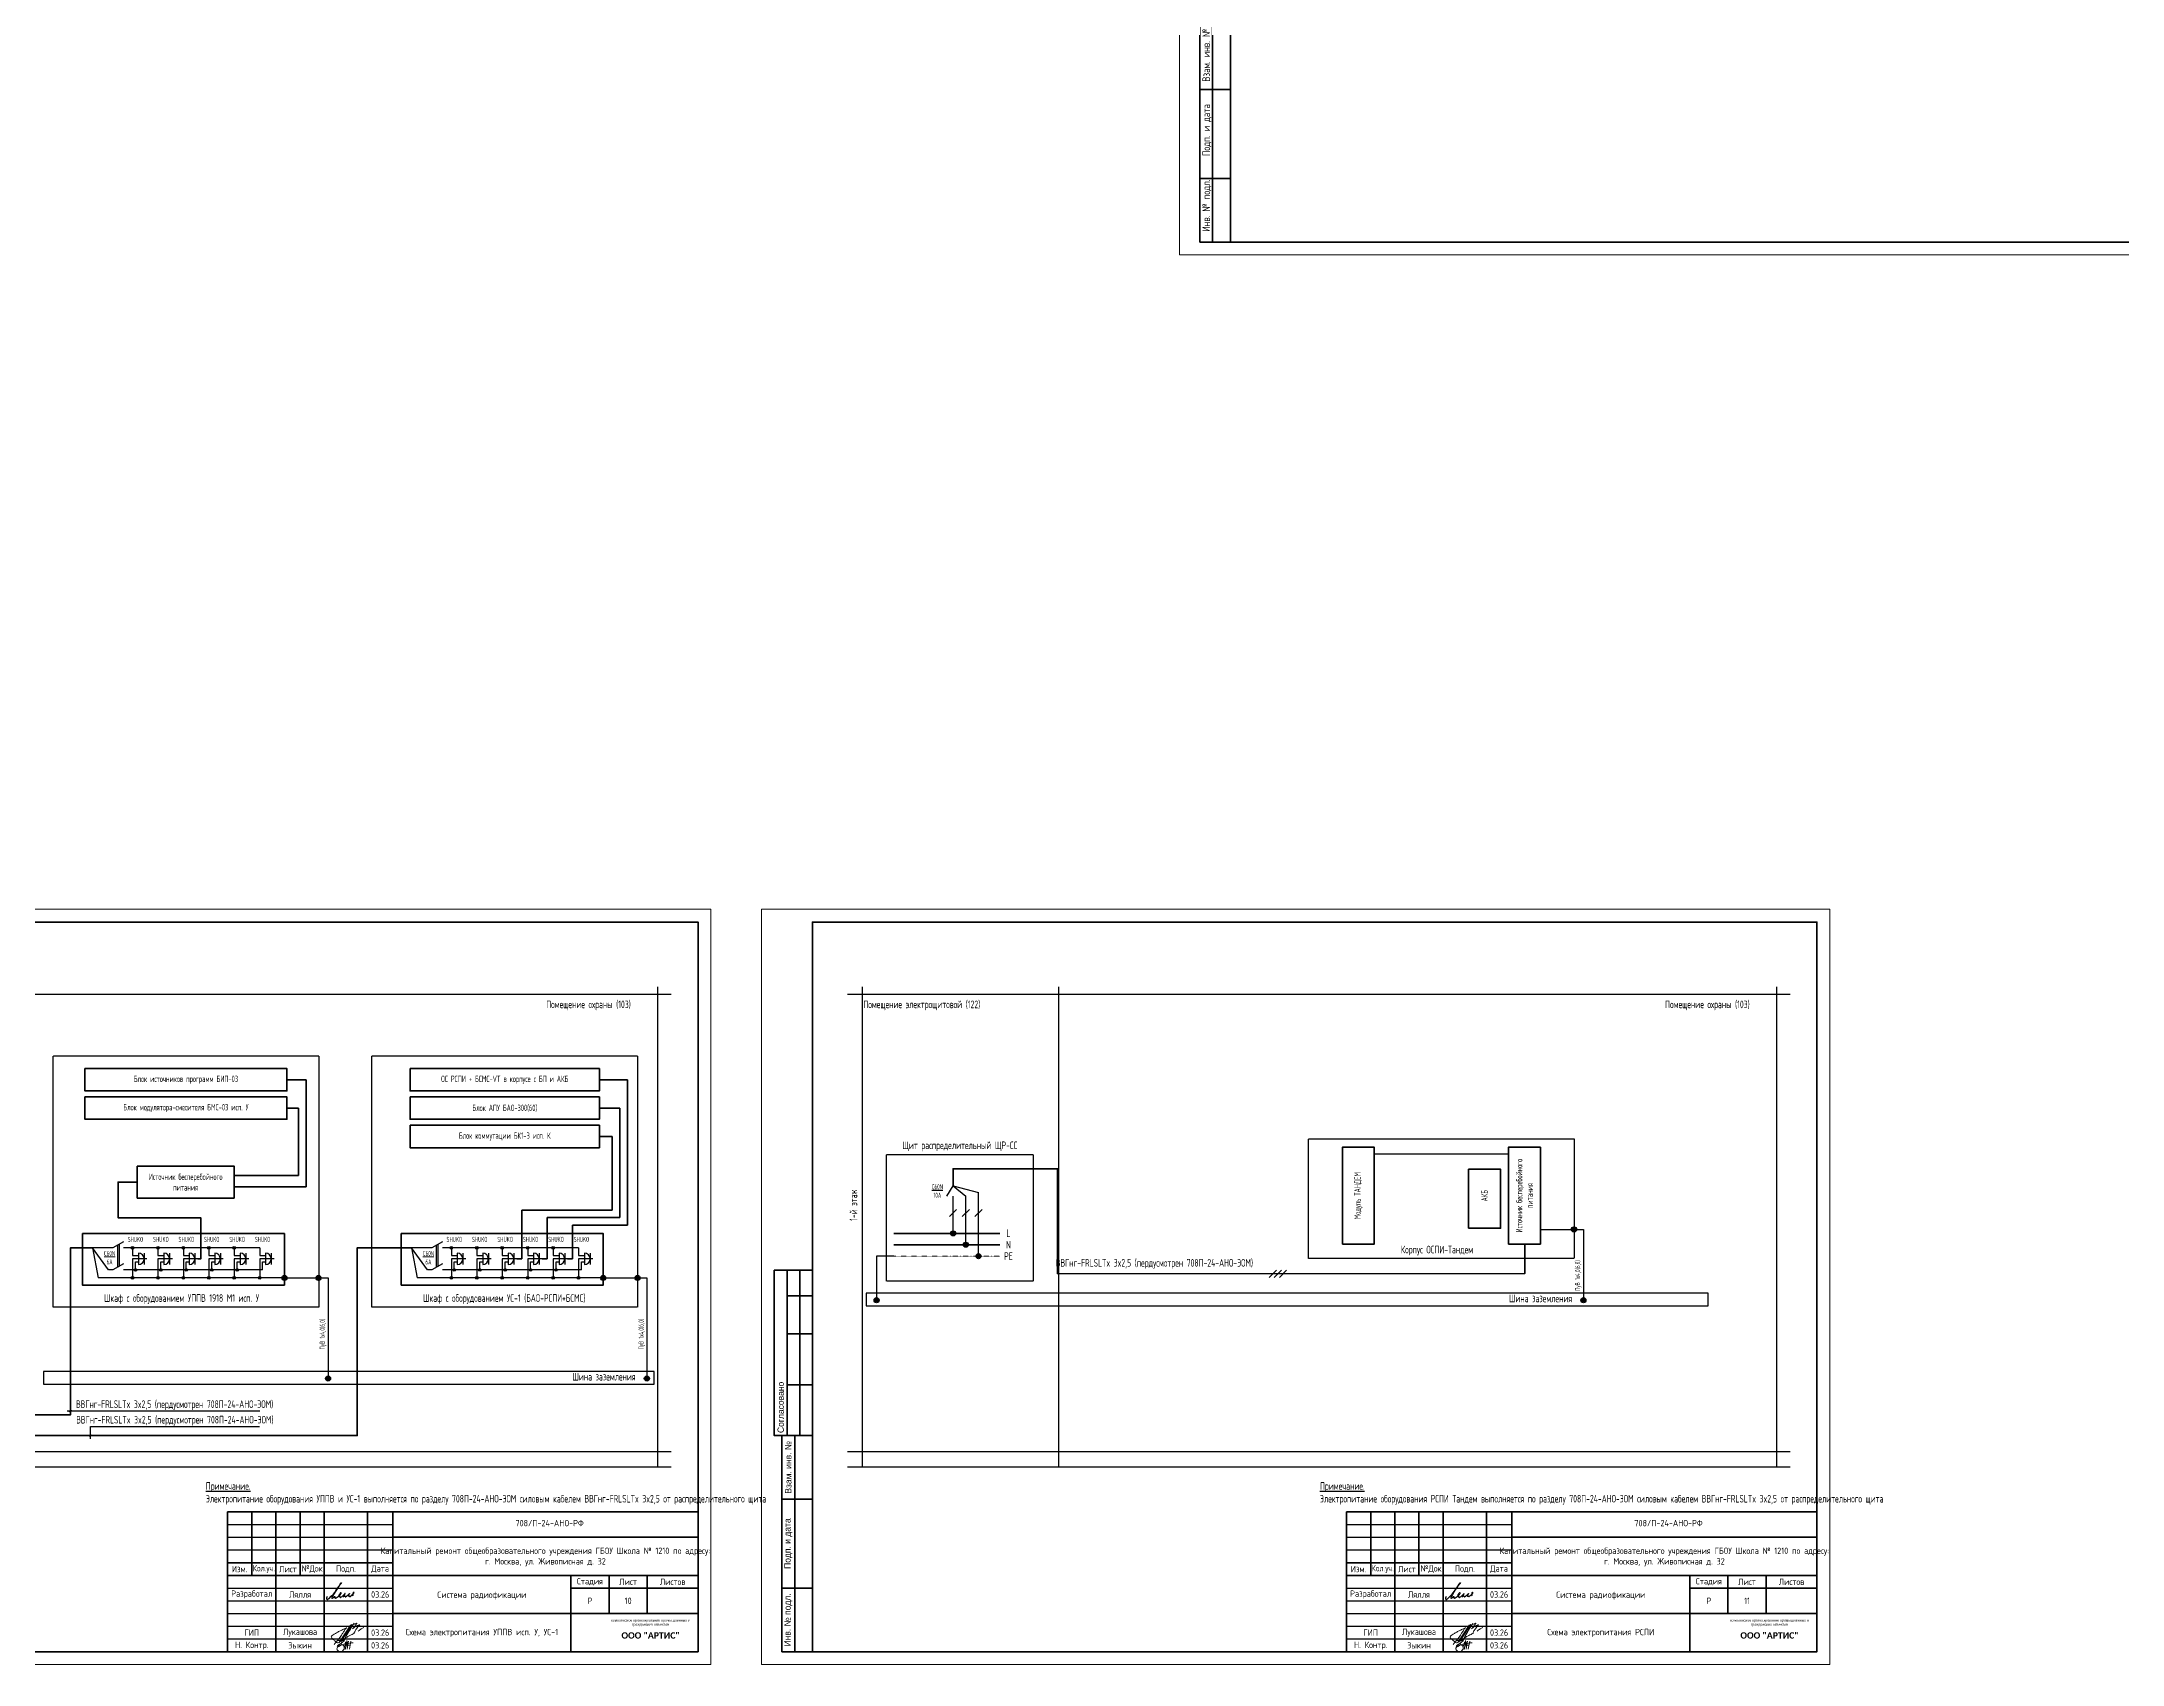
# Model space of a CAD drawing. Header units: millimetres. Extents: x -87434 to 499450, y -468665 to 122144.
# Drawn here: x 34111 to 115934, y -97362 to -33534 of the extents above; entities that cross this region are included whole.
import ezdxf
from ezdxf.enums import TextEntityAlignment as Align

# ---------------------------------------------------------------- set-up
doc = ezdxf.new("R2010")
doc.units = ezdxf.units.MM
doc.linetypes.add('DASHDOT', pattern=[25.4, 12.7, -6.35, 0, -6.35])
doc.linetypes.add('штриховая2', pattern=[9.525, 6.35, -3.175])
for name, color, linetype in [('__НАДПИСИ', 7, 'Continuous'), ('СОТ', 7, 'Continuous'), ('стена', 20, 'Continuous')]:
    doc.layers.add(name, color=color, linetype=linetype)
for name, color, linetype, lineweight in [('__ФОРМАТ', 7, 'Continuous', 40), ('Text', 7, 'Continuous', 9), ('Оборудование', 8, 'Continuous', 18), ('ОФ_рамка', 8, 'Continuous', 60), ('Подписи', 7, 'Continuous', 13)]:
    doc.layers.add(name, color=color, linetype=linetype, lineweight=lineweight)
doc.layers.add('Границы листа', color=7, linetype='Continuous', lineweight=0, plot=False)
doc.layers.add('ОФ_подписи', color=5, linetype='Continuous', lineweight=13, true_color=0x0000ff)
doc.styles.add('GOST 2.304 type A', font='', dxfattribs={"height": 250})
doc.styles.add('ISOCPEUR', font='isocpeur.ttf', dxfattribs={"width": 0.9, "height": 350})
doc.styles.add('Mipgost_5', font='', dxfattribs={"height": 250})
doc.styles.add('RubezhCAD', font='', dxfattribs={"oblique": 10})
doc.styles.get("Standard").update_dxf_attribs({"font": ''})
doc.styles.add('TEXT', font='', dxfattribs={"width": 0.75})
doc.styles.add('ГОСТ 2.304', font='')
doc.styles.get('GOST 2.304 type A').set_extended_font_data('GOST 2.304 type A')
doc.styles.get('Mipgost_5').set_extended_font_data('Mipgost')
doc.styles.get('RubezhCAD').set_extended_font_data('GOST type A')
doc.styles.get('Standard').set_extended_font_data('GOST type B')
doc.styles.get('TEXT').set_extended_font_data('GOST type A')
doc.styles.get('ГОСТ 2.304').set_extended_font_data('GOST 2.304 type A')

# ---------------------------------------------------------------- blocks, each defined once
blk = doc.blocks.new('А0')
at = {"layer": 'ОФ_рамка', "color": 0, "linetype": 'Continuous', "lineweight": 5, "ltscale": 100}
for points in [[(222168, -309617), (222168, -393717)], [(222168, -393717), (341068, -393717)]]:
    blk.add_lwpolyline(points, dxfattribs=at)
at = {"layer": 'ОФ_рамка', "color": 0, "linetype": 'Continuous', "ltscale": 100}
for points in [[(224168, -310117), (224168, -393217)], [(224168, -393217), (340568, -393217)]]:
    blk.add_lwpolyline(points, dxfattribs=at)
at = {"layer": 'ОФ_рамка', "color": 0, "linetype": 'Continuous'}
for points in [[(224168, -393217), (224168, -378217)], [(222968, -393217), (222968, -384717)], [(223468, -393217), (223468, -384717)], [(222968, -387217), (224168, -387217)], [(222968, -390717), (224168, -390717)], [(224168, -393217), (222968, -393217)]]:
    blk.add_lwpolyline(points, dxfattribs=at)
at = {"layer": 'ОФ_рамка', "color": 0, "linetype": 'Continuous', "lineweight": 5, "char_height": 300, "attachment_point": 1, "rotation": 90, "style": 'ГОСТ 2.304'}
for s, insert, width in [('\\fGOST 2.304 type A|b0|i0|c1|p34;\\W1.0000000000;\\T1.0000000000;\\o\\lВзам. инв. №', (223066, -386910), 2077.93), ('\\fGOST 2.304 type A|b0|i0|c1|p34;\\W1.0000000000;\\T1.0000000000;\\o\\lПодп. и дата', (223068, -389839), 2065.5), ('\\fGOST 2.304 type A|b0|i0|c1|p34;\\W1.0000000000;\\T1.0000000000;\\o\\lИнв. № подл.', (223065, -392816), 2070.21)]:
    blk.add_mtext(s, dxfattribs=dict(at, insert=insert, width=width))
blk = doc.blocks.new('*U1044')
for p, q in [((5, 155), (5, 90)), ((15, 155), (15, 90))]:
    blk.add_line(p, q)
at = {"lineweight": -2}
for p, q in [((10, 155), (10, 90)), ((10, 145), (20, 145)), ((10, 130), (20, 130)), ((10, 110), (20, 110)), ((13, 90), (13, 5)), ((8, 65), (20, 65)), ((8, 30), (20, 30))]:
    blk.add_line(p, q, dxfattribs=at)
blk.add_lwpolyline([(20, 5), (415, 5), (415, 292), (20, 292)], close=True, dxfattribs=at)
for points in [[(20, 155), (5, 155), (5, 90), (8, 90)], [(20, 5), (8, 5), (8, 90), (20, 90)]]:
    blk.add_lwpolyline(points, dxfattribs=at)
at = {"layer": 'Границы листа'}
blk.add_lwpolyline([(420, 0), (0, 0), (0, 297), (420, 297)], close=True, dxfattribs=at)
at = {"lineweight": 30, "style": 'Mipgost_5'}
blk.add_text('Согласовано', height=2.5, rotation=90, dxfattribs=at).set_placement((7.5, 91), align=Align.MIDDLE_LEFT)
for s, p in [('Взам. инв. №', (10.5, 77.5)), ('Подп. и дата', (10.5, 47.5)), ('Инв. № подл.', (10.5, 17.5))]:
    blk.add_text(s, height=2.5, rotation=90, dxfattribs=at).set_placement(p, align=Align.MIDDLE)
at = {"lineweight": 13, "oblique": 10, "flags": 8}
blk.add_attdef('ФОРМАТ', (380.94, 1.12), '', height=3, dxfattribs=at)
blk = doc.blocks.new('П_Зыкин')
at = {"layer": 'ОФ_подписи', "color": 5, "ltscale": 100, "transparency": 33554687}
for p, q in [((142, 249), (62, -174)), ((102, 37), (218, 37)), ((258, 249), (178, -174))]:
    blk.add_line(p, q, dxfattribs=at)
blk.add_lwpolyline([(-462, 273), (-74, 273), (-446, -30)], dxfattribs=at)
for centre, radius, start, end in [((-271, -94), 186, 314.23929, 159.93483), ((345, -1372), 1523, 88.87583, 117.8788), ((1109, -252), 1204, 158.75935, 174.23097), ((-1024, 224), 1068, 337.81444, 2.88593), ((-849, 72), 852, 342.83077, 7.48151), ((-9, 182), 4.48, 8.96906, 155.65511), ((-643, 22), 732, 344.4555, 20.46196), ((-318, -169), 151, 108.7568, 173.42509), ((-287, -115), 185, 191.53585, 322.35119)]:
    blk.add_arc(centre, radius, start, end, dxfattribs=at)
blk = doc.blocks.new('П_Лукашова')
at = {"layer": 'ОФ_подписи', "color": 5}
for p, q in [((221, 339), (-221, -339)), ((286, 371), (-156, -307)), ((283, 370), (218, 338))]:
    blk.add_line(p, q, dxfattribs=at)
for points in [[(-221, -339), (-276, -344), (-368, -289), (-446, -221), (-505, -166), (-522, -116), (-412, -16), (-295, 56), (-173, 120), (-49, 179), (33, 216), (87, 237), (52, 221), (11, 167), (-59, 51), (-126, -52), (-177, -132), (-256, -231), (-409, -409)], [(360, 20), (294, -18), (203, -65), (91, -124), (-73, -248)], [(366, 415), (236, 213), (85, -37), (-50, -300)], [(221, 301), (344, 360), (434, 401), (475, 416), (464, 395), (420, 336), (342, 232), (310, 203), (337, 221), (420, 283), (490, 322), (558, 352), (576, 358), (491, 240), (403, 113), (374, 49), (360, 20)], [(530, 102), (646, 199), (748, 254)]]:
    blk.add_spline(points, degree=3, dxfattribs=at)
blk = doc.blocks.new('штамп')
at = {"layer": '__ФОРМАТ', "linetype": 'Continuous', "lineweight": 50}
for p, q in [((531929, 45357), (531929, 50857)), ((531929, 50857), (550429, 50857)), ((532879, 48357), (532879, 50857)), ((533829, 45357), (533829, 50857)), ((534779, 48357), (534779, 50857)), ((535729, 45357), (535729, 50857)), ((537429, 45357), (537429, 50857)), ((538429, 45357), (538429, 50857)), ((550429, 45357), (550429, 50857)), ((538429, 49857), (550429, 49857)), ((531929, 48857), (538429, 48857)), ((531929, 48357), (550429, 48357)), ((545429, 45357), (545429, 48357)), ((546929, 46857), (546929, 48357)), ((548429, 46857), (548429, 48357)), ((545429, 47857), (550429, 47857)), ((538429, 46857), (550429, 46857)), ((531929, 45357), (550429, 45357))]:
    blk.add_line(p, q, dxfattribs=at)
at = {"layer": '__ФОРМАТ', "linetype": 'Continuous', "lineweight": -2}
for p, q in [((531929, 50357), (538429, 50357)), ((531929, 49857), (538429, 49857)), ((531929, 49357), (538429, 49357)), ((531929, 48857), (538429, 48857)), ((531929, 47857), (538429, 47857)), ((531929, 47357), (538429, 47357)), ((531929, 46857), (538429, 46857)), ((538429, 46857), (550429, 46857)), ((531929, 46357), (538429, 46357)), ((531929, 45857), (538429, 45857))]:
    blk.add_line(p, q, dxfattribs=at)
at = {"layer": 'Подписи', "color": 5, "lineweight": 25}
blk.add_lwpolyline([(535847, 47525), (535833, 47500), (535823, 47461), (535824, 47440), (535829, 47423), (535840, 47414), (535857, 47413), (535876, 47421), (535897, 47435), (535917, 47454), (536005, 47539), (536088, 47624), (536142, 47690), (536203, 47776), (536266, 47874), (536323, 47953), (536362, 48009), (536395, 48059), (536405, 48060), (536397, 48045), (536295, 47925), (536205, 47790), (536095, 47603), (536059, 47544), (536038, 47506), (536029, 47485), (536027, 47473), (536027, 47462), (536031, 47457), (536037, 47454), (536045, 47456), (536057, 47466), (536072, 47479), (536107, 47506), (536133, 47525), (536147, 47532), (536152, 47532), (536153, 47529), (536150, 47520), (536147, 47504), (536146, 47491), (536148, 47479), (536150, 47471), (536157, 47465), (536166, 47462), (536178, 47464), (536189, 47469), (536215, 47480), (536240, 47498), (536281, 47529), (536306, 47550), (536324, 47567), (536342, 47582), (536372, 47609), (536388, 47629), (536397, 47646), (536399, 47657), (536398, 47666), (536393, 47671), (536383, 47671), (536372, 47667), (536356, 47653), (536336, 47632), (536323, 47612), (536313, 47599), (536309, 47587), (536310, 47579), (536315, 47575), (536326, 47579), (536335, 47585), (536344, 47592), (536348, 47595), (536352, 47596), (536354, 47595), (536355, 47592), (536349, 47583), (536342, 47575), (536334, 47561), (536326, 47547), (536322, 47538), (536320, 47531), (536321, 47523), (536325, 47519), (536328, 47519), (536333, 47524), (536338, 47527), (536344, 47526), (536346, 47520), (536351, 47508), (536355, 47498), (536359, 47493), (536366, 47491), (536375, 47491), (536385, 47497), (536412, 47513), (536436, 47532), (536466, 47559), (536491, 47583), (536517, 47607), (536529, 47621), (536545, 47642), (536547, 47643), (536546, 47644), (536543, 47644), (536541, 47642), (536538, 47637), (536499, 47577), (536491, 47558), (536482, 47544), (536480, 47535), (536479, 47529), (536481, 47524), (536483, 47522), (536489, 47523), (536494, 47526), (536502, 47532), (536512, 47539), (536522, 47544), (536530, 47548), (536541, 47549), (536547, 47546), (536550, 47541), (536551, 47531), (536552, 47525), (536553, 47521), (536558, 47517), (536562, 47515), (536568, 47515), (536575, 47517), (536583, 47523), (536596, 47533), (536617, 47547), (536636, 47561), (536659, 47583), (536688, 47609), (536702, 47620), (536713, 47630), (536721, 47636), (536727, 47641), (536727, 47643), (536726, 47644), (536723, 47643), (536720, 47638), (536715, 47629), (536693, 47594), (536681, 47575), (536676, 47566), (536674, 47557), (536677, 47551), (536679, 47547), (536684, 47546), (536689, 47549), (536695, 47552), (536700, 47554), (536709, 47554), (536716, 47551), (536717, 47545), (536719, 47535), (536721, 47527), (536725, 47524), (536731, 47520), (536741, 47523), (536747, 47528), (536757, 47534), (536779, 47550), (536809, 47572), (536842, 47600), (536865, 47623), (536880, 47642), (536895, 47664), (536899, 47675), (536901, 47684), (536898, 47689), (536891, 47693), (536881, 47689), (536873, 47682), (536862, 47668), (536856, 47654), (536855, 47638), (536856, 47622), (536856, 47598), (536858, 47583), (536860, 47572), (536864, 47560), (536871, 47551)], dxfattribs=at)
at = {"layer": 'ОФ_подписи'}
for name, p, xscale, yscale, zscale in [('П_Лукашова', (536533, 46057), 1.010226427429054, 1.010226427429054, 1.010226427429054), ('П_Зыкин', (536581, 45585), 0.7621923841183493, 0.7621923841183493, 0.7621923841183493)]:
    blk.add_blockref(name, p, dxfattribs=dict(at, xscale=xscale, yscale=yscale, zscale=zscale))
at = {"transparency": 33554687, "attachment_point": 5, "style": 'ГОСТ 2.304'}
for s, insert, char_height, width in [('{\\fArial|b0|i0|c204|p34;комплексное проектирование промышленных и гражданских объектов}', (548563, 46495), 100, 3372.21), ('{\\fCorbel Light|b1|i0|c204|p34;ООО "АРТИС"}', (548563, 45995), 250, 4171.2)]:
    blk.add_mtext(s, dxfattribs=dict(at, insert=insert, char_height=char_height, width=width))
at = {"layer": '__НАДПИСИ', "lineweight": 9, "ltscale": 2, "style": 'ISOCPEUR', "flags": 1}
blk.add_attdef('NOTATION', (548864, 51134), '', height=250, dxfattribs=at)
at = {"layer": '__НАДПИСИ', "lineweight": 9, "ltscale": 2, "style": 'RubezhCAD', "oblique": 10}
blk.add_attdef('SHEET', text='', height=250, dxfattribs=at).set_placement((547679, 47357), align=Align.MIDDLE_CENTER)
at = {"layer": '__ФОРМАТ', "color": 7, "linetype": 'Continuous', "lineweight": 20, "char_height": 250, "attachment_point": 5, "style": 'GOST 2.304 type A'}
for s, insert, width in [('Капитальный ремонт общеобразовательного учреждения ГБОУ Школа № 1210 по адресу:      \\Pг. Москва, ул. Живописная д. 32', (544429, 49085), 12000), ('\\pi-7.5,l7.5,t7.5;{\\W0.9;\\C256;Кол.уч.}', (533354, 48607), 950), ('Система радиофикации', (541929, 47564), 7000)]:
    blk.add_mtext(s, dxfattribs=dict(at, insert=insert, width=width))
at = {"layer": '__ФОРМАТ', "color": 7, "linetype": 'Continuous', "lineweight": 20, "char_height": 250, "attachment_point": 5, "line_spacing_factor": 1.2, "style": 'GOST 2.304 type A'}
for s, insert, width in [('\\pi-7.5,l7.5,t7.5;{\\C256;Изм.}', (532404, 48607), 950), ('\\pi-7.5,l7.5,t7.5;{\\C256;Лист}', (534304, 48607), 950), ('\\pi-7.5,l7.5,t7.5;{\\C256;№Док}', (535254, 48607), 950), ('\\pi-7.5,l7.5,t7.5;{\\C256;Подп.}', (536584, 48607), 1710.72), ('\\pi-7.5,l7.5,t7.5;{\\C256;Дата}', (537929, 48607), 1000), ('\\pi-7.5,l7.5,t7.5;{\\C256;Разработал}', (532879, 47607), 1900), ('{\\C256;Лялля}', (534779, 47607), 1900), ('{\\C256;03.26}', (537929, 47607), 1000), ('\\pi-7.5,l7.5,t7.5;{\\C256;Стадия}', (546179, 48107), 1500), ('\\pi-750,l750,t750;{\\C256;Р}', (546179, 47357), 1500), ('\\pi-7.5,l7.5,t7.5;{\\C256;Лист}', (547679, 48107), 1500), ('\\pi-7.5,l7.5,t7.5;{\\C256;Листов}', (549429, 48107), 2000), ('\\pi-7.5,l7.5,t7.5;{\\C256;ГИП}', (532879, 46107), 1900), ('{\\C256;Лукашова}', (534779, 46107), 1900), ('{\\C256;03.26}', (537929, 46107), 1000), ('{\\C256;Н. Контр. }', (532879, 45592), 1900), ('\\pi-750,l750,t750;{\\C256;Зыкин}', (534779, 45607), 1900), ('{\\C256;03.26}', (537929, 45607), 1000)]:
    blk.add_mtext(s, dxfattribs=dict(at, insert=insert, width=width))
at = {"layer": 'стена', "color": 18, "true_color": 0x000000, "insert": (543249, 50539), "char_height": 250, "width": 3851.47, "attachment_point": 1, "style": 'GOST 2.304 type A'}
blk.add_mtext('708/П-24-АНО-РФ', dxfattribs=at)

msp = doc.modelspace()

# ---------------------------------------------------------------- hatches: boundary and pattern name
h = msp.add_hatch(color=256)
h.dxf.hatch_style = 1
edge = h.paths.add_edge_path()
edge.add_arc((94368.62115, -80252.71907), 100, 0, 360)
h = msp.add_hatch(color=256)
h.dxf.hatch_style = 1
edge = h.paths.add_edge_path()
edge.add_arc((94370.63306, -80252.71907), 100, 0, 360)
h = msp.add_hatch(color=256)
h.dxf.hatch_style = 1
edge = h.paths.add_edge_path()
edge.add_arc((37685.74189, -80976.54974), 50, 0, 360)
h = msp.add_hatch(color=256)
h.dxf.hatch_style = 1
edge = h.paths.add_edge_path()
edge.add_arc((38685.74189, -80976.54974), 50, 0, 360)
h = msp.add_hatch(color=256)
h.dxf.hatch_style = 1
edge = h.paths.add_edge_path()
edge.add_arc((39685.74189, -80976.54974), 50, 0, 360)
h = msp.add_hatch(color=256)
h.dxf.hatch_style = 1
edge = h.paths.add_edge_path()
edge.add_arc((40685.74189, -80976.54974), 50, 0, 360)
h = msp.add_hatch(color=256)
h.dxf.hatch_style = 1
edge = h.paths.add_edge_path()
edge.add_arc((41685.74189, -80976.54974), 50, 0, 360)
h = msp.add_hatch(color=256)
h.dxf.hatch_style = 1
edge = h.paths.add_edge_path()
edge.add_arc((50224.43153, -80976.54974), 50, 0, 360)
h = msp.add_hatch(color=256)
h.dxf.hatch_style = 1
edge = h.paths.add_edge_path()
edge.add_arc((51224.43153, -80976.54974), 50, 0, 360)
h = msp.add_hatch(color=256)
h.dxf.hatch_style = 1
edge = h.paths.add_edge_path()
edge.add_arc((52224.43153, -80976.54974), 50, 0, 360)
h = msp.add_hatch(color=256)
h.dxf.hatch_style = 1
edge = h.paths.add_edge_path()
edge.add_arc((53224.43153, -80976.54974), 50, 0, 360)
h = msp.add_hatch(color=256)
h.dxf.hatch_style = 1
edge = h.paths.add_edge_path()
edge.add_arc((54224.43153, -80976.54974), 50, 0, 360)
h = msp.add_hatch(color=256)
h.dxf.hatch_style = 1
edge = h.paths.add_edge_path()
edge.add_arc((69952.03162, -80409.35565), 100, 0, 360)
h = msp.add_hatch(color=256)
h.dxf.hatch_style = 1
edge = h.paths.add_edge_path()
edge.add_arc((70452.03162, -80856.87907), 100, 0, 360)
h = msp.add_hatch(color=256)
h.dxf.hatch_style = 1
edge = h.paths.add_edge_path()
edge.add_arc((37801.08194, -81846.87759), 50, 0, 360)
h = msp.add_hatch(color=256)
h.dxf.hatch_style = 1
edge = h.paths.add_edge_path()
edge.add_arc((38801.08194, -81846.87759), 50, 0, 360)
h = msp.add_hatch(color=256)
h.dxf.hatch_style = 1
edge = h.paths.add_edge_path()
edge.add_arc((39801.08194, -81846.87759), 50, 0, 360)
h = msp.add_hatch(color=256)
h.dxf.hatch_style = 1
edge = h.paths.add_edge_path()
edge.add_arc((40801.08194, -81846.87759), 50, 0, 360)
h = msp.add_hatch(color=256)
h.dxf.hatch_style = 1
edge = h.paths.add_edge_path()
edge.add_arc((41801.08194, -81846.87759), 50, 0, 360)
h = msp.add_hatch(color=256)
h.dxf.hatch_style = 1
edge = h.paths.add_edge_path()
edge.add_arc((50339.77158, -81846.87759), 50, 0, 360)
h = msp.add_hatch(color=256)
h.dxf.hatch_style = 1
edge = h.paths.add_edge_path()
edge.add_arc((51339.77158, -81846.87759), 50, 0, 360)
h = msp.add_hatch(color=256)
h.dxf.hatch_style = 1
edge = h.paths.add_edge_path()
edge.add_arc((52339.77158, -81846.87759), 50, 0, 360)
h = msp.add_hatch(color=256)
h.dxf.hatch_style = 1
edge = h.paths.add_edge_path()
edge.add_arc((53339.77158, -81846.87759), 50, 0, 360)
h = msp.add_hatch(color=256)
h.dxf.hatch_style = 1
edge = h.paths.add_edge_path()
edge.add_arc((54339.77158, -81846.87759), 50, 0, 360)
h = msp.add_hatch(color=256)
h.dxf.hatch_style = 1
edge = h.paths.add_edge_path()
edge.add_arc((70952.03162, -81304.40249), 100, 0, 360)
h = msp.add_hatch(color=256)
h.dxf.hatch_style = 1
edge = h.paths.add_edge_path()
edge.add_arc((37685.74189, -82159.59516), 50, 0, 360)
h = msp.add_hatch(color=256)
h.dxf.hatch_style = 1
edge = h.paths.add_edge_path()
edge.add_arc((38685.74189, -82159.59516), 50, 0, 360)
h = msp.add_hatch(color=256)
h.dxf.hatch_style = 1
edge = h.paths.add_edge_path()
edge.add_arc((39685.74189, -82159.59516), 50, 0, 360)
h = msp.add_hatch(color=256)
h.dxf.hatch_style = 1
edge = h.paths.add_edge_path()
edge.add_arc((40685.74189, -82159.59516), 50, 0, 360)
h = msp.add_hatch(color=256)
h.dxf.hatch_style = 1
edge = h.paths.add_edge_path()
edge.add_arc((41685.74189, -82159.59516), 50, 0, 360)
h = msp.add_hatch(color=256)
h.dxf.hatch_style = 1
edge = h.paths.add_edge_path()
edge.add_arc((42685.74189, -82159.59516), 50, 0, 360)
h = msp.add_hatch(color=256)
h.dxf.hatch_style = 1
edge = h.paths.add_edge_path()
edge.add_arc((43655.74019, -82159.59516), 100, 0, 360)
h = msp.add_hatch(color=256)
h.dxf.hatch_style = 1
edge = h.paths.add_edge_path()
edge.add_arc((44997.53063, -82159.59516), 100, 0, 360)
h = msp.add_hatch(color=256)
h.dxf.hatch_style = 1
edge = h.paths.add_edge_path()
edge.add_arc((44999.54254, -82159.59516), 100, 0, 360)
h = msp.add_hatch(color=256)
h.dxf.hatch_style = 1
edge = h.paths.add_edge_path()
edge.add_arc((50224.43153, -82159.59516), 50, 0, 360)
h = msp.add_hatch(color=256)
h.dxf.hatch_style = 1
edge = h.paths.add_edge_path()
edge.add_arc((51224.43153, -82159.59516), 50, 0, 360)
h = msp.add_hatch(color=256)
h.dxf.hatch_style = 1
edge = h.paths.add_edge_path()
edge.add_arc((52224.43153, -82159.59516), 50, 0, 360)
h = msp.add_hatch(color=256)
h.dxf.hatch_style = 1
edge = h.paths.add_edge_path()
edge.add_arc((53224.43153, -82159.59516), 50, 0, 360)
h = msp.add_hatch(color=256)
h.dxf.hatch_style = 1
edge = h.paths.add_edge_path()
edge.add_arc((54224.43153, -82159.59516), 50, 0, 360)
h = msp.add_hatch(color=256)
h.dxf.hatch_style = 1
edge = h.paths.add_edge_path()
edge.add_arc((55224.43153, -82159.59516), 50, 0, 360)
h = msp.add_hatch(color=256)
h.dxf.hatch_style = 1
edge = h.paths.add_edge_path()
edge.add_arc((56194.42983, -82159.59516), 100, 0, 360)
h = msp.add_hatch(color=256)
h.dxf.hatch_style = 1
edge = h.paths.add_edge_path()
edge.add_arc((57544.42983, -82159.59516), 100, 0, 360)
h = msp.add_hatch(color=256)
h.dxf.hatch_style = 1
edge = h.paths.add_edge_path()
edge.add_arc((66946.9832, -83039.64993), 100, 0, 360)
h = msp.add_hatch(color=256)
h.dxf.hatch_style = 1
edge = h.paths.add_edge_path()
edge.add_arc((94737.72238, -83039.64993), 100, 0, 360)
h = msp.add_hatch(color=256)
h.dxf.hatch_style = 1
edge = h.paths.add_edge_path()
edge.add_arc((45374.84142, -86118.0307), 100, 0, 360)
h = msp.add_hatch(color=256)
h.dxf.hatch_style = 1
edge = h.paths.add_edge_path()
edge.add_arc((57911.51914, -86118.0307), 100, 0, 360)

# ---------------------------------------------------------------- linework, layer by layer
at = {"color": 251}
for p, q in [((21796.31098, -71005.92515), (58865.62743, -71005.92515)), ((58327.11557, -70705.92515), (58327.11557, -89585.88281)), ((65796.31098, -71005.92515), (102865.62743, -71005.92515)), ((66384.17081, -70705.92515), (66384.17081, -89585.88281)), ((74092.99043, -70705.92515), (74092.99043, -89585.88281)), ((102327.11557, -70705.92515), (102327.11557, -89585.88281)), ((21796.31098, -88985.77931), (58865.62743, -88985.77931)), ((65796.31098, -88985.77931), (102865.62743, -88985.77931)), ((21796.31098, -89585.88281), (58865.62743, -89585.88281)), ((65796.31098, -89585.88281), (102865.62743, -89585.88281))]:
    msp.add_line(p, q, dxfattribs=at)
at = {"lineweight": 40}
for p, q in [((44510.81906, -74365.29211), (43755.74019, -74365.29211)), ((44510.81906, -78578.86472), (44510.81906, -74365.29211)), ((57144.42983, -74365.29211), (56044.42983, -74365.29211)), ((57144.42983, -80090.59123), (57144.42983, -74365.29211)), ((44210.81906, -75482.23128), (43755.74019, -75482.23128)), ((44210.81906, -78136.45018), (44210.81906, -75482.23128)), ((56844.42983, -75482.23128), (56044.42983, -75482.23128)), ((56844.42983, -79790.59123), (56844.42983, -75482.23128)), ((56544.42983, -76599.17045), (56044.42983, -76599.17045)), ((56544.42983, -79490.59123), (56544.42983, -76599.17045)), ((44210.81906, -78136.45018), (41677.27415, -78136.45018)), ((44510.81906, -78578.86472), (41677.27415, -78578.86472)), ((52993.06121, -81413.92801), (52993.06121, -79490.59123)), ((56544.42983, -79490.59123), (52993.06121, -79490.59123)), ((56844.42983, -79790.59123), (53993.06121, -79790.59123)), ((53993.06121, -81413.92801), (53993.06121, -79790.59123)), ((57144.42983, -80090.59123), (54993.06121, -80090.59123)), ((54993.06121, -81413.92801), (54993.06121, -80090.59123)), ((52793.06121, -81413.92801), (52993.06121, -81413.92801)), ((53793.06121, -81413.92801), (53993.06121, -81413.92801)), ((54793.06121, -81413.92801), (54993.06121, -81413.92801))]:
    msp.add_line(p, q, dxfattribs=at)
at = {"lineweight": 30, "ltscale": 0.25}
for p, q in [((69712.51492, -78948.12405), (69952.03162, -78533.26895)), ((69952.03162, -78533.26895), (70452.03162, -78948.12405)), ((69952.03162, -80409.35565), (69952.03162, -78948.12405)), ((70452.03162, -80856.87907), (70452.03162, -78948.12405)), ((69810.61027, -79748.97662), (70093.45298, -79466.13391)), ((70310.61027, -79748.97662), (70593.45298, -79466.13391)), ((70810.61027, -79748.97662), (71093.45298, -79466.13391)), ((82385.72769, -82140.65607), (82668.5704, -81857.81335)), ((82585.72769, -82140.65607), (82868.5704, -81857.81335)), ((82785.72769, -82140.65607), (83068.5704, -81857.81335))]:
    msp.add_line(p, q, dxfattribs=at)
at = {"ltscale": 0.25}
for p in [(69952.03162, -78533.26895), (70952.03162, -81304.40249)]:
    msp.add_line(p, (70952.03162, -78805.75489), dxfattribs=at)
at = {"lineweight": 30}
for p, q in [((36113.25603, -80976.54974), (36334.94009, -82159.59516)), ((48651.94567, -80976.54974), (48873.62973, -82159.59516)), ((42436.33178, -82159.59516), (36334.94009, -82159.59516)), ((43655.74019, -82159.59516), (42436.33178, -82159.59516)), ((54975.02142, -82159.59516), (48873.62973, -82159.59516)), ((56194.42983, -82159.59516), (54975.02142, -82159.59516))]:
    msp.add_line(p, q, dxfattribs=at)
for p, q in [((37089.42507, -80876.0364), (37089.42507, -81746.36425)), ((37156.09173, -80837.54638), (37156.09173, -81707.87423)), ((49628.1147, -80876.0364), (49628.1147, -81746.36425)), ((49694.78137, -80837.54638), (49694.78137, -81707.87423)), ((93051.13088, -80252.71907), (94368.62115, -80252.71907)), ((43655.74019, -82159.59516), (44997.53063, -82159.59516)), ((56194.42983, -82159.59516), (57544.42983, -82159.59516)), ((35108.78808, -87395.23471), (42692.78808, -87395.23471)), ((35206.78808, -87441.23471), (35280.78808, -87349.23471)), ((36003.78808, -88408.05593), (36077.78808, -88316.05593)), ((36038.78808, -88484.23471), (36038.78808, -88002.23471)), ((36038.78808, -88002.23471), (42684.78808, -88002.23471))]:
    msp.add_line(p, q)
at = {"linetype": 'DASHDOT', "lineweight": 20, "ltscale": 0.25}
msp.add_line((67621.17065, -81304.40249), (71789.16799, -81304.40249), dxfattribs=at)
at = {"lineweight": 40, "ltscale": 5}
for points in [[(35813.18992, -73925.32535), (43755.74019, -73925.32535), (43755.74019, -74805.25887), (35813.18992, -74805.25887)], [(48601.87956, -73925.32535), (56044.42983, -73925.32535), (56044.42983, -74805.25887), (48601.87956, -74805.25887)], [(35813.18992, -75042.26452), (43755.74019, -75042.26452), (43755.74019, -75922.19804), (35813.18992, -75922.19804)], [(48601.87956, -75042.26452), (56044.42983, -75042.26452), (56044.42983, -75922.19804), (48601.87956, -75922.19804)], [(48601.87956, -76159.20369), (56044.42983, -76159.20369), (56044.42983, -77039.13721), (48601.87956, -77039.13721)], [(85259.98026, -80829.44384), (85259.98026, -77021.28638), (86517.49493, -77021.28638), (86517.49493, -80829.44384)], [(91793.61621, -80829.44384), (91793.61621, -77021.28638), (93051.13088, -77021.28638), (93051.13088, -80829.44384)], [(37869.11669, -77763.3325), (41677.27415, -77763.3325), (41677.27415, -79020.84717), (37869.11669, -79020.84717)], [(90222.54911, -80208.77238), (90222.54911, -77885.99225), (91480.06378, -77885.99225), (91480.06378, -80208.77238)], [(35713.18992, -80417.15635), (43655.74019, -80417.15635), (43655.74019, -82444.79248), (35713.18992, -82444.79248)], [(48251.87956, -80417.15635), (56194.42983, -80417.15635), (56194.42983, -82444.79248), (48251.87956, -82444.79248)]]:
    msp.add_lwpolyline(points, close=True, dxfattribs=at)
at = {"lineweight": 30}
for points in [[(86517.49493, -77278.16145), (91793.61621, -77278.16145)], [(38254.37157, -81413.92801), (37685.74189, -81413.92801), (37685.74189, -82159.59516)], [(39254.37157, -81413.92801), (38685.74189, -81413.92801), (38685.74189, -82159.59516)], [(40254.37157, -81413.92801), (39685.74189, -81413.92801), (39685.74189, -82159.59516)], [(41254.37157, -81413.92801), (40685.74189, -81413.92801), (40685.74189, -82159.59516)], [(42254.37157, -81413.92801), (41685.74189, -81413.92801), (41685.74189, -82159.59516)], [(43254.37157, -81413.92801), (42685.74189, -81413.92801), (42685.74189, -82159.59516)], [(50793.06121, -81413.92801), (50224.43153, -81413.92801), (50224.43153, -82159.59516)], [(51793.06121, -81413.92801), (51224.43153, -81413.92801), (51224.43153, -82159.59516)], [(52793.06121, -81413.92801), (52224.43153, -81413.92801), (52224.43153, -82159.59516)], [(53793.06121, -81413.92801), (53224.43153, -81413.92801), (53224.43153, -82159.59516)], [(54793.06121, -81413.92801), (54224.43153, -81413.92801), (54224.43153, -82159.59516)], [(55793.06121, -81413.92801), (55224.43153, -81413.92801), (55224.43153, -82159.59516)]]:
    msp.add_lwpolyline(points, dxfattribs=at)
at = {"lineweight": 50}
msp.add_lwpolyline([(37869.11669, -78392.08983), (37115.73196, -78392.08983), (37115.73196, -79791.55704), (40368.77687, -79791.55704), (40368.77687, -81413.92801), (40254.37157, -81413.92801)], dxfattribs=at)
at = {"lineweight": 40}
for points in [[(69952.03162, -78533.26895), (69952.03162, -77864.43398), (74061.1341, -77864.43398), (74061.1341, -81999.23471), (92441.78808, -81986.23047), (92441.78808, -80816.4396)], [(36118.34429, -80976.54974), (35246.3978, -80976.54974), (35246.3978, -87543.14849), (29831.04605, -87543.14849), (29831.04605, -79246.21964), (24218.2608, -79246.21964), (24218.2608, -80294.10426)], [(26495.09987, -80294.10426), (26495.09987, -79623.99031), (29558.92372, -79623.99031), (29558.92372, -88362.05593), (46524.04668, -88362.05593), (46524.04668, -80976.54974), (48651.94567, -80976.54974)]]:
    msp.add_lwpolyline(points, dxfattribs=at)
at = {"lineweight": 40, "ltscale": 0.25}
msp.add_lwpolyline([(67621.17065, -80409.35565), (71789.16799, -80409.35565)], dxfattribs=at)
at = {"lineweight": 40, "ltscale": 0.5}
msp.add_lwpolyline([(67621.17065, -80856.87907), (71789.16799, -80856.87907)], dxfattribs=at)
for points in [[(94368.62115, -80252.71907), (94737.72238, -80252.71907), (94737.72238, -83039.64993)], [(67621.17065, -81304.40249), (66946.9832, -81304.40249), (66946.9832, -83039.64993)], [(45005.74019, -82159.59516), (45374.84142, -82159.59516), (45374.84142, -86118.0307)], [(57542.41792, -82159.59516), (57911.51914, -82159.59516), (57911.51914, -86118.0307)]]:
    msp.add_lwpolyline(points)
for points in [[(66538.77829, -83264.52741), (99648.78808, -83264.52741), (99648.78808, -82759.80463), (66538.77829, -82759.80463)], [(34180.46732, -86342.90819), (58199.19353, -86342.90819), (58199.19353, -85838.1854), (34180.46732, -85838.1854)]]:
    msp.add_lwpolyline(points, close=True)
for centre, radius in [((94368.62115, -80252.71907), 100), ((94370.63306, -80252.71907), 100), ((37685.74189, -80976.54974), 50), ((38685.74189, -80976.54974), 50), ((39685.74189, -80976.54974), 50), ((40685.74189, -80976.54974), 50), ((41685.74189, -80976.54974), 50), ((50224.43153, -80976.54974), 50), ((51224.43153, -80976.54974), 50), ((52224.43153, -80976.54974), 50), ((53224.43153, -80976.54974), 50), ((54224.43153, -80976.54974), 50), ((69952.03162, -80409.35565), 100), ((70452.03162, -80856.87907), 100), ((37801.08194, -81846.87759), 50), ((38801.08194, -81846.87759), 50), ((39801.08194, -81846.87759), 50), ((40801.08194, -81846.87759), 50), ((41801.08194, -81846.87759), 50), ((50339.77158, -81846.87759), 50), ((51339.77158, -81846.87759), 50), ((52339.77158, -81846.87759), 50), ((53339.77158, -81846.87759), 50), ((54339.77158, -81846.87759), 50), ((70952.03162, -81304.40249), 100), ((37685.74189, -82159.59516), 50), ((38685.74189, -82159.59516), 50), ((39685.74189, -82159.59516), 50), ((40685.74189, -82159.59516), 50), ((41685.74189, -82159.59516), 50), ((42685.74189, -82159.59516), 50), ((43655.74019, -82159.59516), 100), ((44997.53063, -82159.59516), 100), ((44999.54254, -82159.59516), 100), ((50224.43153, -82159.59516), 50), ((51224.43153, -82159.59516), 50), ((52224.43153, -82159.59516), 50), ((53224.43153, -82159.59516), 50), ((54224.43153, -82159.59516), 50), ((55224.43153, -82159.59516), 50), ((56194.42983, -82159.59516), 100), ((57544.42983, -82159.59516), 100), ((66946.9832, -83039.64993), 100), ((94737.72238, -83039.64993), 100), ((45374.84142, -86118.0307), 100), ((57911.51914, -86118.0307), 100)]:
    msp.add_circle(centre, radius)
at = {"layer": 'Оборудование', "lineweight": 30, "ltscale": 0.25}
for p, q in [((36915.33085, -80976.54974), (36113.25603, -80976.54974)), ((36743.02775, -81846.87759), (36113.25603, -80976.54974)), ((37330.18595, -80737.03303), (36915.33085, -80976.54974)), ((42685.74189, -80976.54974), (37330.18595, -80976.54974)), ((49454.02049, -80976.54974), (48651.94567, -80976.54974)), ((49281.71739, -81846.87759), (48651.94567, -80976.54974)), ((49868.87559, -80737.03303), (49454.02049, -80976.54974)), ((55224.43153, -80976.54974), (49868.87559, -80976.54974)), ((37330.18595, -81607.36089), (36915.33085, -81846.87759)), ((49868.87559, -81607.36089), (49454.02049, -81846.87759)), ((36915.33085, -81846.87759), (36743.02775, -81846.87759)), ((42801.08194, -81846.87759), (37330.18595, -81846.87759)), ((49454.02049, -81846.87759), (49281.71739, -81846.87759)), ((55339.77158, -81846.87759), (49868.87559, -81846.87759))]:
    msp.add_line(p, q, dxfattribs=at)
at = {"layer": 'Оборудование', "lineweight": 25, "ltscale": 0.25}
for p, q in [((37917.85518, -81189.58375), (37917.85518, -81638.27227)), ((38917.85518, -81189.58375), (38917.85518, -81638.27227)), ((39917.85518, -81189.58375), (39917.85518, -81638.27227)), ((40917.85518, -81189.58375), (40917.85518, -81638.27227)), ((41917.85518, -81189.58375), (41917.85518, -81638.27227)), ((42917.85518, -81189.58375), (42917.85518, -81638.27227)), ((50456.54482, -81189.58375), (50456.54482, -81638.27227)), ((51456.54482, -81189.58375), (51456.54482, -81638.27227)), ((52456.54482, -81189.58375), (52456.54482, -81638.27227)), ((53456.54482, -81189.58375), (53456.54482, -81638.27227)), ((54456.54482, -81189.58375), (54456.54482, -81638.27227)), ((55456.54482, -81189.58375), (55456.54482, -81638.27227))]:
    msp.add_line(p, q, dxfattribs=at)
at = {"layer": 'Оборудование', "lineweight": 25}
for p, q in [((38142.19944, -81189.58375), (38142.19944, -81638.27227)), ((39142.19944, -81189.58375), (39142.19944, -81638.27227)), ((40142.19944, -81189.58375), (40142.19944, -81638.27227)), ((41142.19944, -81189.58375), (41142.19944, -81638.27227)), ((42142.19944, -81189.58375), (42142.19944, -81638.27227)), ((43142.19944, -81189.58375), (43142.19944, -81638.27227)), ((50680.88908, -81189.58375), (50680.88908, -81638.27227)), ((51680.88908, -81189.58375), (51680.88908, -81638.27227)), ((52680.88908, -81189.58375), (52680.88908, -81638.27227)), ((53680.88908, -81189.58375), (53680.88908, -81638.27227)), ((54680.88908, -81189.58375), (54680.88908, -81638.27227)), ((55680.88908, -81189.58375), (55680.88908, -81638.27227))]:
    msp.add_line(p, q, dxfattribs=at)
at = {"layer": 'Оборудование', "linetype": 'штриховая2', "lineweight": 30}
for points in [[(34563.18992, -73425.32535), (45005.74019, -73425.32535), (45005.74019, -83308.21112), (34563.18992, -83308.21112)], [(47101.87956, -73425.32535), (57544.42983, -73425.32535), (57544.42983, -83308.21112), (47101.87956, -83308.21112)], [(83934.28044, -76685.70621), (94376.83071, -76685.70621), (94376.83071, -81401.33504), (83934.28044, -81401.33504)]]:
    msp.add_lwpolyline(points, close=True, dxfattribs=at)
msp.add_lwpolyline([(67331.49346, -77304.0384), (73103.74965, -77304.0384), (73103.74965, -82292.7561), (67331.49346, -82292.7561), (67331.49346, -77304.0384)], dxfattribs=at)
at = {"layer": 'Оборудование', "lineweight": 30, "ltscale": 0.25}
for points in [[(37685.74189, -80976.54974), (37685.74189, -81284.83861), (37917.85518, -81284.83861)], [(38685.74189, -80976.54974), (38685.74189, -81284.83861), (38917.85518, -81284.83861)], [(39685.74189, -80976.54974), (39685.74189, -81284.83861), (39917.85518, -81284.83861)], [(40685.74189, -80976.54974), (40685.74189, -81284.83861), (40917.85518, -81284.83861)], [(41685.74189, -80976.54974), (41685.74189, -81284.83861), (41917.85518, -81284.83861)], [(42685.74189, -80976.54974), (42685.74189, -81284.83861), (42917.85518, -81284.83861)], [(50224.43153, -80976.54974), (50224.43153, -81284.83861), (50456.54482, -81284.83861)], [(51224.43153, -80976.54974), (51224.43153, -81284.83861), (51456.54482, -81284.83861)], [(52224.43153, -80976.54974), (52224.43153, -81284.83861), (52456.54482, -81284.83861)], [(53224.43153, -80976.54974), (53224.43153, -81284.83861), (53456.54482, -81284.83861)], [(54224.43153, -80976.54974), (54224.43153, -81284.83861), (54456.54482, -81284.83861)], [(55224.43153, -80976.54974), (55224.43153, -81284.83861), (55456.54482, -81284.83861)], [(37801.08194, -81846.87759), (37801.08194, -81532.97415), (37917.85518, -81532.97415)], [(38801.08194, -81846.87759), (38801.08194, -81532.97415), (38917.85518, -81532.97415)], [(39801.08194, -81846.87759), (39801.08194, -81532.97415), (39917.85518, -81532.97415)], [(40801.08194, -81846.87759), (40801.08194, -81532.97415), (40917.85518, -81532.97415)], [(41801.08194, -81846.87759), (41801.08194, -81532.97415), (41917.85518, -81532.97415)], [(42801.08194, -81846.87759), (42801.08194, -81532.97415), (42917.85518, -81532.97415)], [(50339.77158, -81846.87759), (50339.77158, -81532.97415), (50456.54482, -81532.97415)], [(51339.77158, -81846.87759), (51339.77158, -81532.97415), (51456.54482, -81532.97415)], [(52339.77158, -81846.87759), (52339.77158, -81532.97415), (52456.54482, -81532.97415)], [(53339.77158, -81846.87759), (53339.77158, -81532.97415), (53456.54482, -81532.97415)], [(54339.77158, -81846.87759), (54339.77158, -81532.97415), (54456.54482, -81532.97415)], [(55339.77158, -81846.87759), (55339.77158, -81532.97415), (55456.54482, -81532.97415)]]:
    msp.add_lwpolyline(points, dxfattribs=at)
at = {"layer": 'Оборудование', "lineweight": 25}
for centre in [(37917.85518, -81413.92801), (38917.85518, -81413.92801), (39917.85518, -81413.92801), (40917.85518, -81413.92801), (41917.85518, -81413.92801), (42917.85518, -81413.92801), (50456.54482, -81413.92801), (51456.54482, -81413.92801), (52456.54482, -81413.92801), (53456.54482, -81413.92801), (54456.54482, -81413.92801), (55456.54482, -81413.92801)]:
    msp.add_arc(centre, 224.34426, 270, 90, dxfattribs=at)

# ---------------------------------------------------------------- block references
at = {"layer": '__ФОРМАТ', "lineweight": 60, "xscale": 99.9999999999996, "yscale": 99.9999999999996, "zscale": 99.9999999999996}
for p in [(18423.78808, -97362.23471), (62423.78808, -97362.23471)]:
    msp.add_blockref('*U1044', p, dxfattribs=at)
at = {"layer": 'ОФ_рамка', "color": 0, "lineweight": -2}
msp.add_blockref('А0', (-143309.77332, 351801.09662), dxfattribs=at)
at = {"layer": 'СОТ'}
for p in [(-490504.83573, -142219.27137), (-446504.83573, -142219.27137)]:
    msp.add_blockref('штамп', p, dxfattribs=at)

# ---------------------------------------------------------------- texts
at = {"char_height": 300, "style": 'TEXT'}
for s, insert, width, attachment_point in [('Щит распределительный ЩР-СС', (70217.62156, -76795.47158), 4745.4204941, 2), ('{\\LПримечание.}\\PЭлектропитание оборудования УППВ и УС-1 выполняется по разделу 708П-24-АНО-ЭОМ силовым кабелем ВВГнг-FRLSLTx 3x2,5 от распределительного щита', (40567.29298, -90635.8938), 18658.5610692, 4), ('{\\LПримечание.}\\PЭлектропитание оборудования РСПИ Тандем выполняется по разделу 708П-24-АНО-ЭОМ силовым кабелем ВВГнг-FRLSLTx 3x2,5 от распределительного щита', (84380.29298, -90635.8938), 18658.5610692, 4)]:
    msp.add_mtext(s, dxfattribs=dict(at, insert=insert, width=width, attachment_point=attachment_point))
at = {"attachment_point": 5, "style": 'TEXT'}
for s, insert, char_height in [('{\\LC60N}\\P10А\\P', (69334.85694, -78740.6965), 200), ('N', (72129.7747, -80856.87907), 300), ('L', (72129.7747, -80399.61477), 300), ('PE', (72129.7747, -81304.40249), 300), ('ВВГнг-FRLSLTx 3x2,5 (пердусмотрен 708П-24-АНО-ЭОМ)', (77871.14904, -81608.20281), 300), ('ВВГнг-FRLSLTx 3x2,5 (пердусмотрен 708П-24-АНО-ЭОМ)', (39339.78808, -87166.93575), 300), ('ВВГнг-FRLSLTx 3x2,5 (пердусмотрен 708П-24-АНО-ЭОМ)', (39349.43608, -87778.31884), 300)]:
    msp.add_mtext(s, dxfattribs=dict(at, insert=insert, char_height=char_height))
at = {"layer": 'Text', "attachment_point": 5, "style": 'TEXT'}
for s, insert, char_height in [('Помещение охраны (103)', (55616.97098, -71442.42501), 300), ('Помещение электрощитовой (122)', (68723.16347, -71442.42501), 300), ('Помещение охраны (103)', (99616.97098, -71442.42501), 300), ('SHUKO\\P', (37801.08194, -80644.63119), 200), ('SHUKO\\P', (38801.08194, -80644.63119), 200), ('SHUKO\\P', (39801.08194, -80644.63119), 200), ('SHUKO\\P', (40801.08194, -80644.63119), 200), ('SHUKO\\P', (41801.08194, -80644.63119), 200), ('SHUKO\\P', (42801.08194, -80644.63119), 200), ('SHUKO\\P', (50339.77158, -80644.63119), 200), ('SHUKO\\P', (51339.77158, -80644.63119), 200), ('SHUKO\\P', (52339.77158, -80644.63119), 200), ('SHUKO\\P', (53339.77158, -80644.63119), 200), ('SHUKO\\P', (54339.77158, -80644.63119), 200), ('SHUKO\\P', (55339.77158, -80644.63119), 200), ('Корпус ОСПИ-Тандем\\P', (88984.09204, -81086.02887), 300), ('{\\LC60N}\\P6А', (36783.56556, -81365.04674), 200), ('{\\LC60N}\\P6А', (49322.2552, -81365.04674), 200), ('Шкаф с оборудованием УППВ 1918 М1 исп. У\\P', (39613.00152, -82992.90495), 300), ('Шкаф с оборудованием УС-1 (БАО-РСПИ+БСМС)\\P', (52301.69116, -82992.90495), 300), ('Шина заземления\\P', (93052.81967, -82967.88205), 300), ('Шина заземления\\P', (56226.61644, -86046.26282), 300)]:
    msp.add_mtext(s, dxfattribs=dict(at, insert=insert, char_height=char_height))
at = {"layer": 'Text', "char_height": 250, "attachment_point": 5, "style": 'TEXT'}
for s, insert, width in [('Блок источников программ БИП-03', (39784.46505, -74365.29211), 7942.550271), ('ОС РСПИ + БСМС-VT в корпусе с БП и АКБ', (52323.15469, -74365.29211), 7442.550271), ('Блок модулятора-смесителя БМС-03 исп. У', (39784.46505, -75482.23128), 7942.550271), ('Блок АПУ БАО-300(60)', (52323.15469, -75482.23128), 7442.550271), ('Блок коммутации БК1-3 исп. К', (52323.15469, -76599.17045), 7442.550271), ('Источник бесперебойного\\Pпитания', (39773.19542, -78392.08983), 3808.1574606)]:
    msp.add_mtext(s, dxfattribs=dict(at, insert=insert, width=width))
at = {"layer": 'Text', "char_height": 250, "width": 3808.1574606, "attachment_point": 5, "rotation": 90, "style": 'TEXT'}
for s, insert in [('Модуль ТАНДЕМ', (85888.7376, -78925.36511)), ('Источник бесперебойного\\Pпитания', (92422.37355, -78925.36511)), ('АКБ', (90851.30645, -78925.36511))]:
    msp.add_mtext(s, dxfattribs=dict(at, insert=insert))
at = {"layer": 'Text', "attachment_point": 5, "rotation": 90, "style": 'TEXT'}
for s, insert, char_height in [('1-й этаж\\P', (66033.14307, -79306.84981), 300), ('ПуВ 1х4,0(6,0)', (94538.11301, -82067.13824), 200), ('ПуВ 1х4,0(6,0)', (45175.23206, -84372.70645), 200), ('ПуВ 1х4,0(6,0)', (57711.90978, -84372.70645), 200)]:
    msp.add_mtext(s, dxfattribs=dict(at, insert=insert, char_height=char_height))
at = {"layer": 'СОТ', "char_height": 250, "attachment_point": 5, "style": 'GOST 2.304 type A'}
for s, insert, width in [('10', (57173.78808, -94862.23471), 1500), ('11', (101173.78808, -94862.23471), 1500), ('Схема электропитания УППВ исп. У, УС-1', (51423.78808, -96123.92278), 7000), ('Схема электропитания РСПИ', (95423.78808, -96123.92278), 7000)]:
    msp.add_mtext(s, dxfattribs=dict(at, insert=insert, width=width))

doc.saveas('drawing.dxf')
